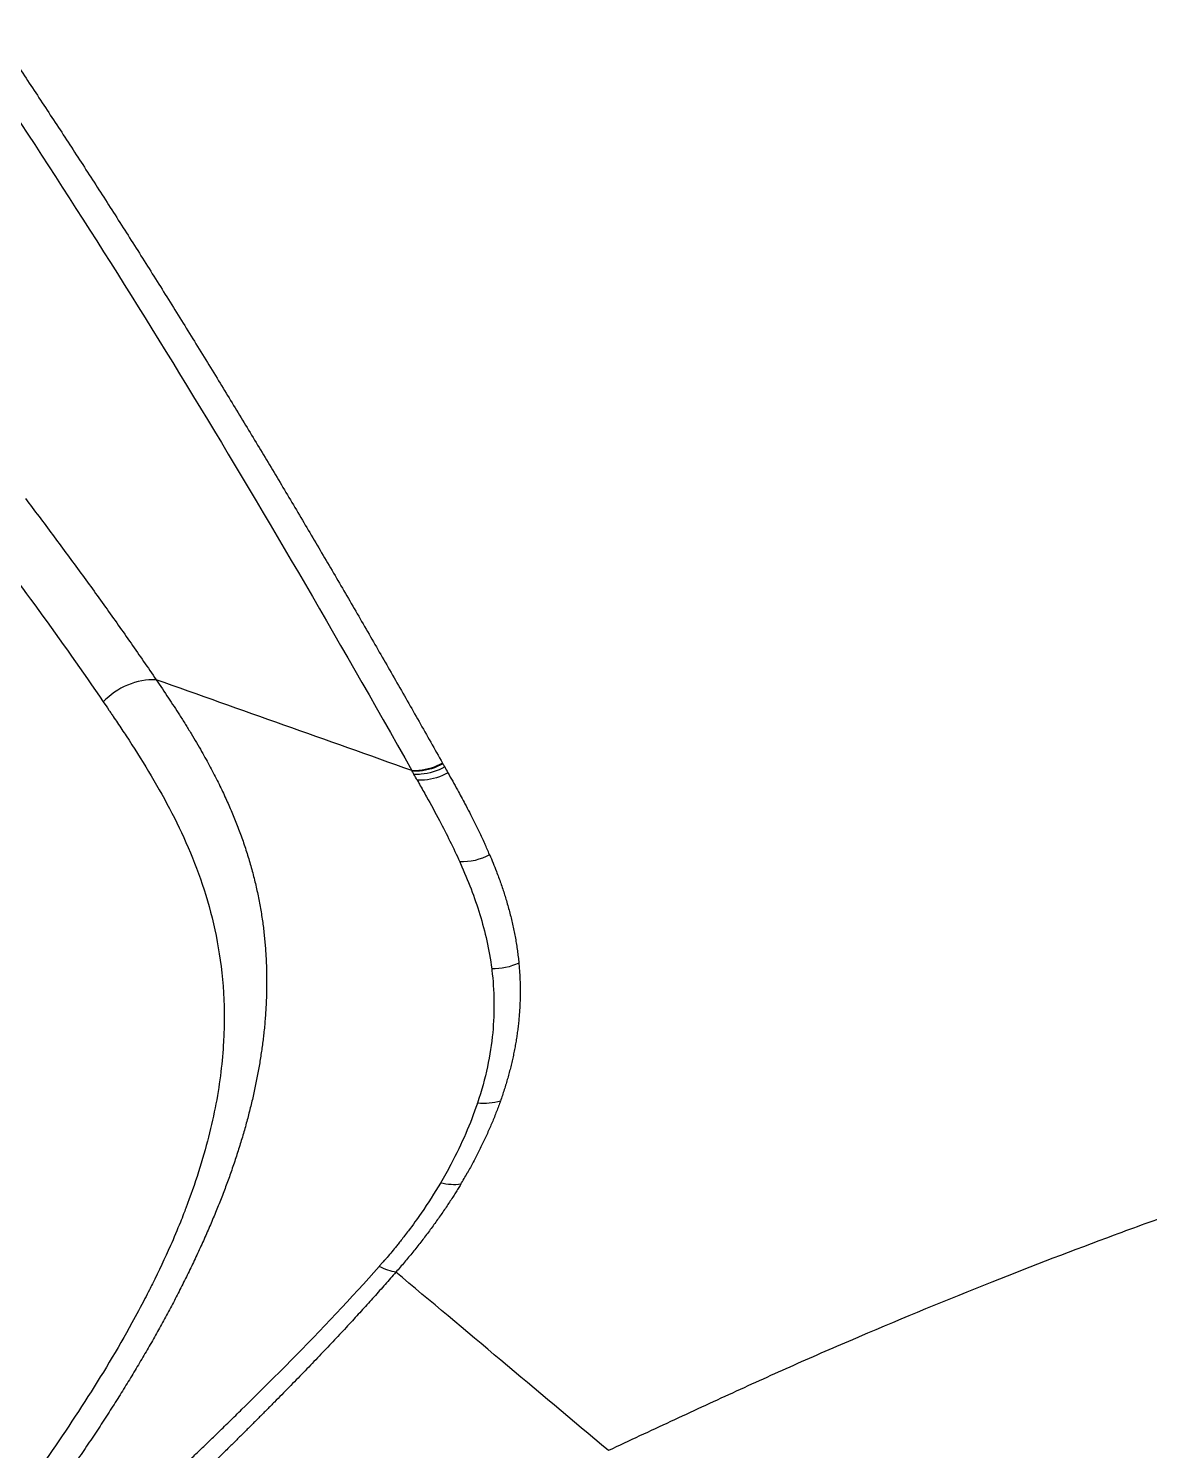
# Model space of a CAD drawing. Extents: x -50 to 28, y -10 to 124.
# Drawn here: x -36.452 to -32.928, y 67.093 to 71.561 of the extents above; entities that cross this region are included whole.
import ezdxf

# ---------------------------------------------------------------- set-up
doc = ezdxf.new("R2010")
doc.units = 0
doc.header["$MEASUREMENT"] = 0
doc.layers.add('GEOMETRY', color=2, linetype='Continuous', lineweight=25)

# ---------------------------------------------------------------- blocks, each defined once
blk = doc.blocks.new('2026 EXCURSION-ENTICE')
at = {"layer": 'GEOMETRY'}
for p, q in [((-23.6688, -9.6742), (-23.6676, -9.6763)), ((-23.7641, -9.6999), (-23.7652, -9.6978))]:
    blk.add_line(p, q, dxfattribs=at)
at = {"layer": 'GEOMETRY', "flags": 128}
for points in [[(-23.4289, -10.3026), (-23.4287, -10.3049), (-23.4285, -10.3072)], [(-23.487, -10.7367), (-23.4875, -10.7382), (-23.488, -10.7396)]]:
    blk.add_lwpolyline(points, dxfattribs=at)
at = {"layer": 'GEOMETRY'}
for points, knots in [([(36.6428, -38.9849), (36.6428, -38.9538), (36.6428, -38.9209), (36.6428, -38.8518), (36.6428, -38.8157), (36.6428, -38.7044), (36.6428, -38.6259), (36.6429, -38.4716), (36.6429, -38.3959), (36.6429, -38.2918), (36.6429, -38.2586), (36.6429, -38.196), (36.6429, -38.1665), (36.643, -38.1112), (36.643, -38.0854), (36.643, -38.0366), (36.643, -38.0136), (36.643, -37.9686), (36.643, -37.9463), (36.643, -37.9016), (36.643, -37.8792), (36.643, -37.7674), (36.6431, -37.6779), (36.6431, -37.2302), (36.643, -36.8711), (36.6425, -36.1483), (36.642, -35.7846), (36.6407, -35.0531), (36.6397, -34.6853), (36.6362, -33.5784), (36.6327, -32.8363), (36.6258, -31.7329), (36.6232, -31.3667), (36.6174, -30.6389), (36.6143, -30.2773), (36.6073, -29.5579), (36.6036, -29.2001), (36.5954, -28.4845), (36.5909, -28.1267), (36.5766, -27.0538), (36.5657, -26.3392), (36.5282, -24.1982), (36.497, -22.7741), (36.4381, -20.634), (36.4164, -19.92), (36.3801, -18.8478), (36.3674, -18.4902), (36.3408, -17.775), (36.3267, -17.4174), (36.2972, -16.7019), (36.2818, -16.3439), (36.2492, -15.6276), (36.2321, -15.2693), (36.1961, -14.5528), (36.1772, -14.1946), (36.1373, -13.4788), (36.1163, -13.1213), (36.0491, -12.0493), (35.9987, -11.335), (35.8805, -9.9073), (35.8128, -9.1939), (35.7232, -8.3929), (35.713, -8.3039), (35.6975, -8.1705), (35.6923, -8.1261), (35.6818, -8.0371), (35.6765, -7.9925), (35.665, -7.9028), (35.6586, -7.8577), (35.6448, -7.7684), (35.6373, -7.7241), (35.6214, -7.6359), (35.6129, -7.5919), (35.5946, -7.5036), (35.5849, -7.4593), (35.4923, -7.0621), (35.374, -6.7174), (35.0708, -6.0592), (34.8858, -5.7456), (34.4563, -5.1619), (34.2117, -4.8918), (33.673, -4.4064), (33.379, -4.1911), (32.7534, -3.8241), (32.4219, -3.6725), (31.9069, -3.4974), (31.7324, -3.4478), (31.4674, -3.3867), (31.3785, -3.3686), (31.2447, -3.3449), (31.1999, -3.3375), (31.1102, -3.3239), (31.0652, -3.3177), (30.9981, -3.3092), (30.9757, -3.3065), (30.9311, -3.3012), (30.9089, -3.2986), (30.8644, -3.2933), (30.842, -3.2907), (30.7963, -3.2853), (30.7731, -3.2826), (30.702, -3.2744), (30.6528, -3.2687), (30.5544, -3.2576), (30.5054, -3.2521), (30.4346, -3.2442), (30.4114, -3.2416), (30.3659, -3.2366), (30.3436, -3.2342), (30.2768, -3.2269), (30.2323, -3.2221), (30.0987, -3.2078), (30.0097, -3.1985), (29.208, -3.1159), (28.4943, -3.0535), (27.0663, -2.9444), (26.3519, -2.8976), (25.4585, -2.8452), (25.2798, -2.835), (24.9224, -2.8152), (24.7437, -2.8055), (24.2082, -2.7773), (23.8523, -2.7596), (23.1438, -2.7258), (22.7911, -2.7098), (22.0879, -2.6794), (21.7373, -2.665), (21.0356, -2.6375), (20.6844, -2.6244), (19.9793, -2.5993), (19.6253, -2.5873), (18.9141, -2.5644), (18.5568, -2.5535), (17.8413, -2.5327), (17.4836, -2.5228), (16.41, -2.4947), (15.6939, -2.4779), (14.2607, -2.4478), (13.5436, -2.4345), (12.1094, -2.4109), (11.3923, -2.4007), (9.9589, -2.3829), (9.2426, -2.3754), (8.1688, -2.366), (7.8109, -2.3632), (7.2742, -2.3594), (7.0952, -2.3582), (6.734, -2.3559), (6.5517, -2.3549), (6.1823, -2.3529), (5.9953, -2.3519), (5.6165, -2.3502), (5.4248, -2.3494), (4.8447, -2.3471), (4.4512, -2.3459), (3.8632, -2.3443), (3.6676, -2.3438), (3.2794, -2.343), (3.0868, -2.3426), (2.7059, -2.3419), (2.5177, -2.3416), (2.1461, -2.3411), (1.9627, -2.3408), (1.5999, -2.3404), (1.4204, -2.3403), (1.0624, -2.34), (0.8835, -2.3399), (0.3468, -2.3397), (-0.0111, -2.3396), (-1.0845, -2.3399), (-1.8002, -2.3405), (-3.2315, -2.3427), (-3.9472, -2.3443), (-5.3786, -2.3489), (-6.0943, -2.352), (-7.5257, -2.3608), (-8.2412, -2.3663), (-9.6738, -2.3799), (-10.391, -2.3879), (-11.827, -2.4068), (-12.5458, -2.4177), (-13.983, -2.4426), (-14.7013, -2.4566), (-16.1362, -2.4882), (-16.8526, -2.5057), (-17.7473, -2.5302), (-17.9261, -2.5352), (-18.2839, -2.5455), (-18.4628, -2.5508), (-18.999, -2.5671), (-19.3554, -2.5785), (-20.0636, -2.6022), (-20.4155, -2.6146), (-21.1159, -2.6406), (-21.4645, -2.6541), (-22.1614, -2.6825), (-22.5098, -2.6974), (-23.2094, -2.7289), (-23.5607, -2.7454), (-24.2677, -2.7804), (-24.6234, -2.7989), (-25.1589, -2.8282), (-25.3376, -2.8382), (-25.695, -2.8589), (-25.8737, -2.8696), (-26.4099, -2.9025), (-26.7676, -2.9259), (-27.4834, -2.9761), (-27.8414, -3.0029), (-28.5569, -3.0608), (-28.9143, -3.0919), (-29.4497, -3.1421), (-29.6281, -3.1595), (-29.8954, -3.1866), (-29.9845, -3.1958), (-30.1181, -3.2099), (-30.1626, -3.2146), (-30.2294, -3.2218), (-30.2518, -3.2242), (-30.2974, -3.2291), (-30.3205, -3.2317), (-30.3913, -3.2394), (-30.4403, -3.2448), (-30.5396, -3.2559), (-30.5898, -3.2616), (-30.6878, -3.2727), (-30.7354, -3.2782), (-30.8272, -3.2889), (-30.8713, -3.2941), (-30.938, -3.302), (-30.9602, -3.3046), (-31.0049, -3.3101), (-31.0274, -3.3129), (-31.0947, -3.3217), (-31.1396, -3.3282), (-31.274, -3.3493), (-31.3632, -3.3657), (-31.8068, -3.4586), (-32.154, -3.5691), (-32.8192, -3.8576), (-33.1371, -4.0356), (-33.7306, -4.4522), (-34.0061, -4.6908), (-34.5034, -5.2184), (-34.7251, -5.5074), (-35.1057, -6.1243), (-35.2647, -6.4521), (-35.4513, -6.9629), (-35.5048, -7.1361), (-35.5721, -7.4008), (-35.5923, -7.4898), (-35.6191, -7.6236), (-35.6274, -7.6682), (-35.6391, -7.7352), (-35.6429, -7.7576), (-35.6501, -7.8023), (-35.6536, -7.8248), (-35.6601, -7.8689), (-35.6632, -7.8904), (-35.669, -7.9335), (-35.6718, -7.9552), (-35.6773, -7.9995), (-35.68, -8.022), (-35.6853, -8.0666), (-35.6879, -8.0888), (-35.701, -8.1998), (-35.7113, -8.2888), (-35.7416, -8.5557), (-35.7611, -8.7338), (-35.8548, -9.6244), (-35.9185, -10.3381), (-36.0299, -11.7663), (-36.0776, -12.4807), (-36.163, -13.9102), (-36.2007, -14.6252), (-36.2697, -16.0552), (-36.3009, -16.7704), (-36.3576, -18.2009), (-36.3831, -18.9162), (-36.4295, -20.3451), (-36.4503, -21.0586), (-36.488, -22.4845), (-36.5049, -23.1969), (-36.5351, -24.6223), (-36.5485, -25.3353), (-36.5723, -26.7631), (-36.5827, -27.478), (-36.5939, -28.3724), (-36.5961, -28.5513), (-36.6003, -28.9091), (-36.6023, -29.088), (-36.608, -29.6253), (-36.6116, -29.9845), (-36.618, -30.7077), (-36.621, -31.0717), (-36.6263, -31.8041), (-36.6286, -32.1726), (-36.6349, -33.2816), (-36.6379, -34.0258), (-36.6409, -35.1326), (-36.6416, -35.4999), (-36.6426, -36.2298), (-36.6429, -36.5923), (-36.6431, -37.3131), (-36.6431, -37.6713), (-36.643, -38.0739), (-36.643, -38.1187), (-36.643, -38.2079), (-36.6429, -38.2521), (-36.6429, -38.3384), (-36.6429, -38.3806), (-36.6429, -38.4626), (-36.6429, -38.5024), (-36.6428, -38.6188), (-36.6428, -38.6921), (-36.6428, -38.8373), (-36.6428, -38.9094), (-36.6428, -38.9849)], [0, 0, 0, 0, 0.000488, 0.000488, 0.000977, 0.000977, 0.001953, 0.001953, 0.00293, 0.00293, 0.003418, 0.003418, 0.003906, 0.003906, 0.004395, 0.004395, 0.004883, 0.004883, 0.005371, 0.005371, 0.005859, 0.005859, 0.007813, 0.007813, 0.015625, 0.015625, 0.023438, 0.023438, 0.03125, 0.03125, 0.046875, 0.046875, 0.054688, 0.054688, 0.0625, 0.0625, 0.070313, 0.070313, 0.078125, 0.078125, 0.09375, 0.09375, 0.125, 0.125, 0.140625, 0.140625, 0.148438, 0.148438, 0.15625, 0.15625, 0.164063, 0.164063, 0.171875, 0.171875, 0.179688, 0.179688, 0.1875, 0.1875, 0.203125, 0.203125, 0.21875, 0.21875, 0.220703, 0.220703, 0.22168, 0.22168, 0.222656, 0.222656, 0.223633, 0.223633, 0.224609, 0.224609, 0.225586, 0.225586, 0.226563, 0.226563, 0.234375, 0.234375, 0.242188, 0.242188, 0.25, 0.25, 0.257813, 0.257813, 0.265625, 0.265625, 0.269531, 0.269531, 0.271484, 0.271484, 0.272461, 0.272461, 0.273438, 0.273438, 0.273926, 0.273926, 0.274414, 0.274414, 0.274902, 0.274902, 0.275391, 0.275391, 0.276367, 0.276367, 0.277344, 0.277344, 0.277832, 0.277832, 0.27832, 0.27832, 0.279297, 0.279297, 0.28125, 0.28125, 0.296875, 0.296875, 0.3125, 0.3125, 0.316406, 0.316406, 0.320313, 0.320313, 0.328125, 0.328125, 0.335938, 0.335938, 0.34375, 0.34375, 0.351563, 0.351563, 0.359375, 0.359375, 0.367188, 0.367188, 0.375, 0.375, 0.390625, 0.390625, 0.40625, 0.40625, 0.421875, 0.421875, 0.4375, 0.4375, 0.445313, 0.445313, 0.449219, 0.449219, 0.453125, 0.453125, 0.457031, 0.457031, 0.460938, 0.460938, 0.46875, 0.46875, 0.472656, 0.472656, 0.476563, 0.476563, 0.480469, 0.480469, 0.484375, 0.484375, 0.488281, 0.488281, 0.492188, 0.492188, 0.5, 0.5, 0.515625, 0.515625, 0.53125, 0.53125, 0.546875, 0.546875, 0.5625, 0.5625, 0.578125, 0.578125, 0.59375, 0.59375, 0.609375, 0.609375, 0.625, 0.625, 0.628906, 0.628906, 0.632813, 0.632813, 0.640625, 0.640625, 0.648438, 0.648438, 0.65625, 0.65625, 0.664063, 0.664063, 0.671875, 0.671875, 0.679688, 0.679688, 0.683594, 0.683594, 0.6875, 0.6875, 0.695313, 0.695313, 0.703125, 0.703125, 0.710938, 0.710938, 0.714844, 0.714844, 0.716797, 0.716797, 0.717773, 0.717773, 0.718262, 0.718262, 0.71875, 0.71875, 0.719727, 0.719727, 0.720703, 0.720703, 0.72168, 0.72168, 0.722656, 0.722656, 0.723145, 0.723145, 0.723633, 0.723633, 0.724609, 0.724609, 0.726563, 0.726563, 0.734375, 0.734375, 0.742188, 0.742188, 0.75, 0.75, 0.757813, 0.757813, 0.765625, 0.765625, 0.769531, 0.769531, 0.771484, 0.771484, 0.772461, 0.772461, 0.772949, 0.772949, 0.773438, 0.773438, 0.773926, 0.773926, 0.774414, 0.774414, 0.774902, 0.774902, 0.775391, 0.775391, 0.777344, 0.777344, 0.78125, 0.78125, 0.796875, 0.796875, 0.8125, 0.8125, 0.828125, 0.828125, 0.84375, 0.84375, 0.859375, 0.859375, 0.875, 0.875, 0.890625, 0.890625, 0.90625, 0.90625, 0.921875, 0.921875, 0.925781, 0.925781, 0.929688, 0.929688, 0.9375, 0.9375, 0.945313, 0.945313, 0.953125, 0.953125, 0.96875, 0.96875, 0.976563, 0.976563, 0.984375, 0.984375, 0.992188, 0.992188, 0.993164, 0.993164, 0.994141, 0.994141, 0.995117, 0.995117, 0.996094, 0.996094, 0.998047, 0.998047, 1, 1, 1, 1]), ([(-25.0696, -7.385), (-25.056, -7.4052), (-25.0288, -7.4457), (-24.988, -7.5068), (-24.9472, -7.5682), (-24.9065, -7.63), (-24.8657, -7.6921), (-24.825, -7.7546), (-24.7843, -7.8174), (-24.7436, -7.8805), (-24.7029, -7.944), (-24.6622, -8.0078), (-24.6216, -8.072), (-24.5809, -8.1366), (-24.5402, -8.2015), (-24.4995, -8.2668), (-24.4588, -8.3324), (-24.4181, -8.3984), (-24.3909, -8.4428), (-24.3774, -8.465)], [0, 0, 0, 0, 0.059373, 0.118676, 0.177909, 0.237074, 0.296169, 0.355195, 0.414153, 0.473042, 0.531863, 0.590616, 0.649301, 0.707918, 0.766468, 0.824951, 0.883367, 0.941717, 1, 1, 1, 1]), ([(-24.3774, -8.465), (-24.3648, -8.4856), (-24.3396, -8.5268), (-24.3018, -8.589), (-24.2641, -8.6513), (-24.2265, -8.7139), (-24.1889, -8.7766), (-24.1514, -8.8395), (-24.114, -8.9026), (-24.0766, -8.9659), (-24.0393, -9.0294), (-24.002, -9.093), (-23.9648, -9.1569), (-23.9276, -9.2209), (-23.8905, -9.2851), (-23.8535, -9.3495), (-23.8165, -9.414), (-23.7795, -9.4788), (-23.7426, -9.5437), (-23.7057, -9.6087), (-23.6811, -9.6524), (-23.6688, -9.6742)], [0, 0, 0, 0, 0.0542298, 0.1082805, 0.1621523, 0.2158455, 0.2693604, 0.3226973, 0.3758564, 0.428838, 0.4816424, 0.5342698, 0.5867207, 0.6389951, 0.6910934, 0.7430159, 0.7947627, 0.8463342, 0.8977307, 0.9489524, 1, 1, 1, 1]), ([(-24.9799, -8.8431), (-24.9656, -8.862), (-24.9369, -8.8996), (-24.8944, -8.9563), (-24.8522, -9.0131), (-24.8105, -9.0699), (-24.7692, -9.1268), (-24.7282, -9.1838), (-24.6878, -9.2408), (-24.6477, -9.2979), (-24.608, -9.355), (-24.5818, -9.3933), (-24.5688, -9.4124)], [0, 0, 0, 0, 0.101705, 0.203032, 0.30398, 0.40455, 0.50474, 0.604552, 0.703984, 0.803036, 0.901708, 1, 1, 1, 1]), ([(-24.5688, -9.4124), (-24.5987, -9.4112), (-24.6297, -9.417), (-24.6871, -9.4411), (-24.7136, -9.4595), (-24.7348, -9.4823)], [0, 0, 0, 0, 0.5, 0.5, 1, 1, 1, 1]), ([(-24.5688, -9.4124), (-24.5558, -9.4315), (-24.5309, -9.4681), (-24.5069, -9.5053), (-24.4955, -9.523)], [0, 0, 0, 0, 0.523181, 1, 1, 1, 1]), ([(-24.7174, -9.5077), (-24.7152, -9.511), (-24.7129, -9.5144), (-24.7083, -9.5212), (-24.7014, -9.5313), (-24.6855, -9.555), (-24.6719, -9.5754), (-24.6629, -9.5891)], [0, 0, 0, 0, 0.125, 0.125, 0.25, 0.5, 1, 1, 1, 1]), ([(-24.4955, -9.523), (-24.4892, -9.5328), (-24.4769, -9.5523), (-24.4591, -9.5814), (-24.442, -9.6098), (-24.4311, -9.6288), (-24.4258, -9.6381)], [0, 0, 0, 0, 0.260666, 0.514225, 0.76067, 1, 1, 1, 1]), ([(-24.4258, -9.6381), (-24.4212, -9.6463), (-24.4121, -9.6624), (-24.3989, -9.6867), (-24.3862, -9.7108), (-24.3741, -9.7346), (-24.3664, -9.7505), (-24.3626, -9.7584)], [0, 0, 0, 0, 0.2081178, 0.4121752, 0.612173, 0.8081134, 1, 1, 1, 1]), ([(-23.6518, -9.7046), (-23.6417, -9.7226), (-23.6236, -9.755), (-23.6059, -9.7878), (-23.5981, -9.8023)], [0, 0, 0, 0, 0.558031, 1, 1, 1, 1]), ([(-24.3626, -9.7584), (-24.3592, -9.7655), (-24.3524, -9.7798), (-24.3427, -9.8013), (-24.3333, -9.8227), (-24.3243, -9.8441), (-24.3157, -9.8655), (-24.3103, -9.8798), (-24.3076, -9.8869)], [0, 0, 0, 0, 0.172153, 0.342106, 0.509864, 0.675429, 0.838806, 1, 1, 1, 1]), ([(-23.5981, -9.8023), (-23.5935, -9.8112), (-23.5843, -9.8286), (-23.5711, -9.8545), (-23.5586, -9.8797), (-23.5469, -9.904), (-23.5395, -9.9201), (-23.5358, -9.928)], [0, 0, 0, 0, 0.2156, 0.423394, 0.623386, 0.815586, 1, 1, 1, 1]), ([(-24.3076, -9.8869), (-24.3049, -9.8943), (-24.2995, -9.9088), (-24.2918, -9.9309), (-24.2846, -9.953), (-24.2777, -9.9751), (-24.2713, -9.9973), (-24.2652, -10.0195), (-24.2595, -10.0417), (-24.2543, -10.0639), (-24.2494, -10.0861), (-24.2449, -10.1084), (-24.2409, -10.1307), (-24.2371, -10.1531), (-24.235, -10.1681), (-24.2339, -10.1756)], [0, 0, 0, 0, 0.08235, 0.163781, 0.244296, 0.323897, 0.40259, 0.480379, 0.557267, 0.633261, 0.708365, 0.782584, 0.855926, 0.928396, 1, 1, 1, 1]), ([(-23.5208, -9.9621), (-23.517, -9.971), (-23.5097, -9.9883), (-23.5028, -10.006), (-23.4994, -10.0147)], [0, 0, 0, 0, 0.508054, 1, 1, 1, 1]), ([(-23.4994, -10.0147), (-23.4971, -10.0209), (-23.4924, -10.0332), (-23.4858, -10.0517), (-23.4795, -10.0701), (-23.4735, -10.0883), (-23.4698, -10.1005), (-23.468, -10.1065)], [0, 0, 0, 0, 0.2066439, 0.409955, 0.609944, 0.8066218, 1, 1, 1, 1]), ([(-23.468, -10.1065), (-23.466, -10.1131), (-23.4622, -10.1262), (-23.4569, -10.146), (-23.4519, -10.1657), (-23.4474, -10.1854), (-23.4433, -10.205), (-23.4396, -10.2246), (-23.4363, -10.2442), (-23.4334, -10.2637), (-23.4309, -10.2831), (-23.4295, -10.2962), (-23.4289, -10.3026)], [0, 0, 0, 0, 0.106132, 0.210875, 0.314239, 0.416233, 0.516866, 0.616149, 0.714092, 0.810708, 0.906006, 1, 1, 1, 1]), ([(-24.2339, -10.1756), (-24.233, -10.1826), (-24.2311, -10.1966), (-24.2287, -10.2179), (-24.2267, -10.2392), (-24.2249, -10.2606), (-24.2235, -10.2821), (-24.2225, -10.3037), (-24.2218, -10.3254), (-24.2214, -10.3471), (-24.2214, -10.3689), (-24.2217, -10.3908), (-24.2223, -10.4128), (-24.2233, -10.4349), (-24.2246, -10.457), (-24.2262, -10.4792), (-24.2281, -10.5015), (-24.2297, -10.5165), (-24.2305, -10.524)], [0, 0, 0, 0, 0.06652, 0.132472, 0.197864, 0.2627, 0.326988, 0.390734, 0.453945, 0.516627, 0.578789, 0.640437, 0.70158, 0.762225, 0.822381, 0.882056, 0.94126, 1, 1, 1, 1]), ([(-23.4285, -10.3072), (-23.4279, -10.3131), (-23.4269, -10.3249), (-23.4258, -10.3426), (-23.4251, -10.3604), (-23.4246, -10.3782), (-23.4245, -10.396), (-23.4248, -10.4079), (-23.4249, -10.4139)], [0, 0, 0, 0, 0.1708728, 0.3400342, 0.5075053, 0.6733082, 0.8374653, 1, 1, 1, 1]), ([(-23.4249, -10.4139), (-23.425, -10.4198), (-23.4254, -10.4316), (-23.4264, -10.4494), (-23.4276, -10.4673), (-23.4293, -10.4853), (-23.4312, -10.5033), (-23.4328, -10.5154), (-23.4336, -10.5214)], [0, 0, 0, 0, 0.169649, 0.338068, 0.505286, 0.671328, 0.836224, 1, 1, 1, 1]), ([(-24.2305, -10.524), (-24.2313, -10.5307), (-24.2328, -10.5442), (-24.2355, -10.5647), (-24.2384, -10.5852), (-24.2416, -10.6058), (-24.245, -10.6265), (-24.2488, -10.6473), (-24.2528, -10.6682), (-24.2571, -10.6892), (-24.2616, -10.7102), (-24.2664, -10.7314), (-24.2715, -10.7526), (-24.2769, -10.774), (-24.2825, -10.7954), (-24.2884, -10.8169), (-24.2945, -10.8385), (-24.301, -10.8602), (-24.3077, -10.882), (-24.3146, -10.9038), (-24.3218, -10.9257), (-24.3269, -10.9404), (-24.3294, -10.9478)], [0, 0, 0, 0, 0.0522091, 0.1041407, 0.1558018, 0.2071994, 0.2583409, 0.3092335, 0.3598847, 0.4103023, 0.4604939, 0.5104673, 0.5602305, 0.6097916, 0.6591588, 0.7083402, 0.7573442, 0.8061792, 0.8548538, 0.9033763, 0.9517555, 1, 1, 1, 1]), ([(-23.4336, -10.5214), (-23.4345, -10.5273), (-23.4361, -10.5391), (-23.4391, -10.5569), (-23.4424, -10.5747), (-23.446, -10.5925), (-23.4499, -10.6104), (-23.4542, -10.6283), (-23.4588, -10.6462), (-23.4638, -10.6642), (-23.469, -10.6823), (-23.4747, -10.7003), (-23.4806, -10.7185), (-23.4849, -10.7306), (-23.487, -10.7367)], [0, 0, 0, 0, 0.086662, 0.172661, 0.258013, 0.342736, 0.426847, 0.510362, 0.593301, 0.675682, 0.757522, 0.838842, 0.919662, 1, 1, 1, 1]), ([(-23.488, -10.7396), (-23.4901, -10.7453), (-23.4942, -10.7567), (-23.5007, -10.7737), (-23.5075, -10.7908), (-23.5146, -10.8079), (-23.522, -10.825), (-23.5296, -10.8421), (-23.5375, -10.8593), (-23.5457, -10.8764), (-23.5541, -10.8936), (-23.5629, -10.9107), (-23.5719, -10.9279), (-23.5812, -10.9451), (-23.5876, -10.9566), (-23.5908, -10.9623)], [0, 0, 0, 0, 0.079759, 0.158979, 0.237675, 0.315867, 0.393572, 0.47081, 0.547599, 0.623959, 0.69991, 0.77547, 0.850659, 0.925496, 1, 1, 1, 1]), ([(-24.3294, -10.9478), (-24.3318, -10.9548), (-24.3367, -10.9688), (-24.3444, -10.99), (-24.3523, -11.0112), (-24.3605, -11.0327), (-24.369, -11.0543), (-24.3777, -11.076), (-24.3867, -11.0979), (-24.396, -11.1199), (-24.4055, -11.1421), (-24.4153, -11.1644), (-24.4221, -11.1793), (-24.4254, -11.1868)], [0, 0, 0, 0, 0.090208, 0.180508, 0.270917, 0.36145, 0.452123, 0.542953, 0.633955, 0.725145, 0.816539, 0.908152, 1, 1, 1, 1]), ([(-23.6116, -10.998), (-23.6143, -11.0024), (-23.6197, -11.0113), (-23.6281, -11.0249), (-23.6339, -11.034), (-23.6368, -11.0385)], [0, 0, 0, 0, 0.328592, 0.661906, 1, 1, 1, 1]), ([(-23.6368, -11.0385), (-23.6401, -11.0437), (-23.6468, -11.0541), (-23.6572, -11.0698), (-23.6678, -11.0854), (-23.6787, -11.1011), (-23.6899, -11.1168), (-23.7013, -11.1325), (-23.7129, -11.1482), (-23.7249, -11.164), (-23.737, -11.1797), (-23.7454, -11.1903), (-23.7495, -11.1955)], [0, 0, 0, 0, 0.100001, 0.199934, 0.299824, 0.399695, 0.499576, 0.59949, 0.699463, 0.799522, 0.899693, 1, 1, 1, 1]), ([(-23.7757, -11.1439), (-23.7797, -11.1492), (-23.7872, -11.1591), (-23.7981, -11.1731), (-23.8078, -11.1853), (-23.8139, -11.1929), (-23.8167, -11.1964)], [0, 0, 0, 0, 0.300322, 0.567069, 0.800282, 1, 1, 1, 1]), ([(-24.4254, -11.1868), (-24.4289, -11.1943), (-24.4357, -11.2093), (-24.4463, -11.232), (-24.4571, -11.2547), (-24.4681, -11.2774), (-24.4794, -11.3002), (-24.4909, -11.3231), (-24.5026, -11.346), (-24.5145, -11.369), (-24.5267, -11.392), (-24.5391, -11.4151), (-24.5476, -11.4305), (-24.5518, -11.4382)], [0, 0, 0, 0, 0.090974, 0.181893, 0.272772, 0.363625, 0.454466, 0.545307, 0.636164, 0.727048, 0.817974, 0.908953, 1, 1, 1, 1]), ([(-23.8167, -11.1964), (-23.8216, -11.2024), (-23.8315, -11.2144), (-23.8418, -11.2263), (-23.8469, -11.2323)], [0, 0, 0, 0, 0.499914, 1, 1, 1, 1]), ([(-23.7495, -11.1955), (-23.7538, -11.2008), (-23.7622, -11.2113), (-23.7751, -11.227), (-23.7882, -11.2427), (-23.8016, -11.2584), (-23.8107, -11.2689), (-23.8152, -11.2741)], [0, 0, 0, 0, 0.200412, 0.400567, 0.600516, 0.80031, 1, 1, 1, 1]), ([(-23.8528, -11.239), (-23.8556, -11.2421), (-23.8607, -11.2479), (-23.8658, -11.2537), (-23.8682, -11.2564)], [0, 0, 0, 0, 0.5414124, 1, 1, 1, 1]), ([(-23.8152, -11.2741), (-23.8208, -11.2805), (-23.832, -11.2933), (-23.849, -11.3127), (-23.8663, -11.3322), (-23.8839, -11.3519), (-23.9017, -11.3717), (-23.9198, -11.3916), (-23.9381, -11.4116), (-23.9505, -11.4251), (-23.9567, -11.4318)], [0, 0, 0, 0, 0.122719, 0.246043, 0.369994, 0.494598, 0.619877, 0.745855, 0.872555, 1, 1, 1, 1]), ([(-24.5518, -11.4382), (-24.556, -11.4458), (-24.5644, -11.4609), (-24.5773, -11.4838), (-24.5904, -11.5068), (-24.6038, -11.5299), (-24.6175, -11.5532), (-24.6314, -11.5766), (-24.6456, -11.6001), (-24.66, -11.6238), (-24.6747, -11.6476), (-24.6897, -11.6715), (-24.6998, -11.6874), (-24.7049, -11.6955)], [0, 0, 0, 0, 0.08852, 0.177484, 0.266904, 0.356793, 0.44716, 0.538017, 0.629374, 0.721241, 0.813629, 0.906545, 1, 1, 1, 1]), ([(-23.9567, -11.4318), (-23.9635, -11.4391), (-23.9771, -11.4538), (-23.9978, -11.476), (-24.0188, -11.4983), (-24.0401, -11.5208), (-24.0618, -11.5435), (-24.0838, -11.5664), (-24.106, -11.5895), (-24.1286, -11.6127), (-24.1438, -11.6283), (-24.1515, -11.6361)], [0, 0, 0, 0, 0.107763, 0.216314, 0.325674, 0.435865, 0.546908, 0.658823, 0.771631, 0.88535, 1, 1, 1, 1]), ([(-22.3682, -11.481), (-22.4012, -11.4951), (-22.4341, -11.5094), (-22.5, -11.5381), (-22.533, -11.5526), (-22.5978, -11.5814), (-22.6296, -11.5957), (-22.6931, -11.6244), (-22.725, -11.6389), (-22.7575, -11.6538)], [0, 0, 0, 0, 0.25, 0.25, 0.5, 0.5, 0.75, 0.75, 1, 1, 1, 1]), ([(-24.1515, -11.6361), (-24.159, -11.6438), (-24.1741, -11.6591), (-24.1969, -11.6823), (-24.2201, -11.7057), (-24.2436, -11.7292), (-24.2673, -11.753), (-24.2914, -11.7769), (-24.3157, -11.8011), (-24.3321, -11.8172), (-24.3403, -11.8254)], [0, 0, 0, 0, 0.121277, 0.243586, 0.366943, 0.491364, 0.616866, 0.743463, 0.87117, 1, 1, 1, 1]), ([(-22.7575, -11.6538), (-22.7894, -11.6684), (-22.8218, -11.6834), (-22.8867, -11.7134), (-22.9192, -11.7284), (-23.0168, -11.7737), (-23.0817, -11.804), (-23.1472, -11.8346)], [0, 0, 0, 0, 0.25, 0.25, 0.5, 0.5, 1, 1, 1, 1]), ([(-24.7049, -11.6954), (-24.7102, -11.7037), (-24.7208, -11.7203), (-24.737, -11.7452), (-24.7535, -11.7704), (-24.7703, -11.7958), (-24.7874, -11.8215), (-24.8049, -11.8473), (-24.8228, -11.8734), (-24.8409, -11.8997), (-24.8594, -11.9262), (-24.8719, -11.944), (-24.8781, -11.9529)], [0, 0, 0, 0, 0.095619, 0.192189, 0.289718, 0.388217, 0.487692, 0.588154, 0.689609, 0.792064, 0.895526, 1, 1, 1, 1]), ([(-24.379, -11.7828), (-24.3722, -11.7762), (-24.3586, -11.7631), (-24.3385, -11.7434), (-24.3186, -11.7241), (-24.3055, -11.7112), (-24.299, -11.7048)], [0, 0, 0, 0, 0.2546535, 0.5061956, 0.7546397, 1, 1, 1, 1]), ([(-24.461, -11.8619), (-24.4517, -11.853), (-24.4332, -11.8352), (-24.4059, -11.8089), (-24.3879, -11.7915), (-24.379, -11.7828)], [0, 0, 0, 0, 0.339678, 0.673002, 1, 1, 1, 1]), ([(-24.3403, -11.8254), (-24.3493, -11.8342), (-24.3673, -11.852), (-24.3947, -11.8788), (-24.4225, -11.906), (-24.4507, -11.9335), (-24.4794, -11.9614), (-24.5086, -11.9897), (-24.5282, -12.0087), (-24.538, -12.0183)], [0, 0, 0, 0, 0.137052, 0.276005, 0.41688, 0.559698, 0.704478, 0.85124, 1, 1, 1, 1])]:
    blk.add_open_spline(points, degree=3, knots=knots, dxfattribs=at)
for points in [[(-25.1664, -7.4056), (-24.9362, -7.7468), (-24.7058, -8.1062), (-24.4731, -8.4872)], [(-24.4731, -8.4872), (-24.2404, -8.8681), (-24.0052, -9.2706), (-23.7652, -9.6978)], [(-25.1468, -8.9144), (-25.005, -9.0995), (-24.8675, -9.2887), (-24.7348, -9.4823)], [(-23.7652, -9.6978), (-24.0335, -9.6024), (-24.3013, -9.5072), (-24.5688, -9.4124)], [(-24.7348, -9.4823), (-24.7289, -9.491), (-24.7234, -9.4989), (-24.7174, -9.5077)], [(-24.6629, -9.5891), (-24.6389, -9.6257), (-24.6154, -9.6627), (-24.5926, -9.7005)], [(-23.6688, -9.6742), (-23.6915, -9.6872), (-23.7171, -9.6953), (-23.7427, -9.6974)], [(-23.6676, -9.6763), (-23.6903, -9.6893), (-23.7159, -9.6974), (-23.7415, -9.6995)], [(-23.6619, -9.6864), (-23.6847, -9.6994), (-23.7102, -9.7075), (-23.7358, -9.7096)], [(-23.6676, -9.6763), (-23.6657, -9.6796), (-23.6638, -9.683), (-23.6619, -9.6864)], [(-23.6619, -9.6864), (-23.6586, -9.6924), (-23.6552, -9.6985), (-23.6518, -9.7046)], [(-24.5926, -9.7005), (-24.5699, -9.7383), (-24.5479, -9.777), (-24.527, -9.8168)], [(-23.7652, -9.6978), (-23.7578, -9.6982), (-23.7502, -9.6981), (-23.7427, -9.6975)], [(-23.7415, -9.6995), (-23.749, -9.7002), (-23.7566, -9.7003), (-23.7641, -9.6999)], [(-23.7584, -9.71), (-23.7603, -9.7066), (-23.7622, -9.7033), (-23.7641, -9.6999)], [(-23.7358, -9.7096), (-23.7434, -9.7103), (-23.7509, -9.7104), (-23.7584, -9.71)], [(-23.7481, -9.7282), (-23.7516, -9.7221), (-23.755, -9.7161), (-23.7584, -9.71)], [(-23.7257, -9.7278), (-23.7332, -9.7285), (-23.7407, -9.7286), (-23.7481, -9.7282)], [(-23.7481, -9.7282), (-23.7458, -9.7323), (-23.7435, -9.7364), (-23.7412, -9.7405)], [(-23.7412, -9.7405), (-23.7339, -9.7536), (-23.7265, -9.7668), (-23.7191, -9.7801)], [(-23.6518, -9.7046), (-23.6744, -9.7177), (-23.7001, -9.7257), (-23.7257, -9.7278)], [(-23.7191, -9.7801), (-23.7054, -9.8049), (-23.6917, -9.8299), (-23.6783, -9.8553)], [(-24.527, -9.8168), (-24.5061, -9.8566), (-24.4864, -9.8976), (-24.4681, -9.9401)], [(-23.6783, -9.8553), (-23.656, -9.8975), (-23.6344, -9.9405), (-23.6144, -9.9849)], [(-24.4681, -9.9401), (-24.4498, -9.9825), (-24.4331, -10.0265), (-24.4183, -10.0725)], [(-23.5208, -9.9622), (-23.5493, -9.9781), (-23.5824, -9.9861), (-23.6144, -9.9849)], [(-23.5208, -9.9622), (-23.5257, -9.9507), (-23.5307, -9.9393), (-23.5358, -9.928)], [(-23.6144, -9.9849), (-23.6136, -9.9867), (-23.6128, -9.9886), (-23.612, -9.9904)], [(-23.612, -9.9904), (-23.6004, -10.0164), (-23.5894, -10.0429), (-23.5791, -10.07)], [(-24.4183, -10.0725), (-24.4035, -10.1184), (-24.3907, -10.1663), (-24.3806, -10.2166)], [(-23.5791, -10.07), (-23.5692, -10.096), (-23.5599, -10.1225), (-23.5517, -10.1497)], [(-23.5517, -10.1497), (-23.535, -10.2039), (-23.522, -10.2606), (-23.5142, -10.3208)], [(-24.3806, -10.2166), (-24.3704, -10.2668), (-24.3628, -10.3194), (-24.3586, -10.375)], [(-23.4289, -10.3027), (-23.4549, -10.3153), (-23.4848, -10.3215), (-23.5142, -10.3208)], [(-23.5142, -10.3208), (-23.514, -10.3223), (-23.5138, -10.3238), (-23.5137, -10.3253)], [(-23.5137, -10.3253), (-23.5098, -10.3571), (-23.5075, -10.3898), (-23.507, -10.4237)], [(-24.3586, -10.375), (-24.3544, -10.4303), (-24.3535, -10.4886), (-24.357, -10.5503)], [(-23.507, -10.4237), (-23.5066, -10.4555), (-23.5079, -10.4883), (-23.5111, -10.5221)], [(-23.5111, -10.5221), (-23.5178, -10.5911), (-23.5327, -10.6647), (-23.5589, -10.7428)], [(-24.357, -10.5503), (-24.3603, -10.6117), (-24.368, -10.6764), (-24.3809, -10.7449)], [(-24.3809, -10.7449), (-24.3937, -10.8128), (-24.4117, -10.8843), (-24.4355, -10.9592)], [(-23.5599, -10.7457), (-23.5805, -10.8064), (-23.6078, -10.8701), (-23.6425, -10.9355)], [(-23.5589, -10.7428), (-23.5593, -10.7438), (-23.5596, -10.7447), (-23.5599, -10.7457)], [(-23.487, -10.7367), (-23.5088, -10.7435), (-23.5337, -10.7456), (-23.5589, -10.7428)], [(-23.6425, -10.9355), (-23.6527, -10.9549), (-23.6636, -10.9744), (-23.6752, -10.994)], [(-24.4355, -10.9592), (-24.4474, -10.9963), (-24.4606, -11.0342), (-24.4754, -11.0728)], [(-23.6116, -10.998), (-23.6045, -10.986), (-23.5975, -10.9741), (-23.5908, -10.9623)], [(-23.6752, -10.994), (-23.6937, -11.0254), (-23.714, -11.0572), (-23.736, -11.0889)], [(-23.6116, -10.998), (-23.6306, -11.0009), (-23.6526, -10.9994), (-23.6752, -10.994)], [(-24.4754, -11.0728), (-24.4777, -11.0789), (-24.48, -11.0851), (-24.4824, -11.0912)], [(-24.4926, -11.1169), (-24.5025, -11.1412), (-24.5129, -11.1659), (-24.5239, -11.1908)], [(-24.4824, -11.0912), (-24.4858, -11.0997), (-24.4892, -11.1083), (-24.4926, -11.1169)], [(-23.736, -11.0889), (-23.7487, -11.1073), (-23.7619, -11.1256), (-23.7757, -11.1439)], [(-21.3633, -11.0873), (-21.4284, -11.1106), (-21.4934, -11.1342), (-21.5582, -11.1581)], [(-21.5582, -11.1581), (-21.6869, -11.2057), (-21.8147, -11.2547), (-21.942, -11.3052)], [(-24.5239, -11.1908), (-24.5414, -11.2303), (-24.5603, -11.2704), (-24.5805, -11.311)], [(-23.8682, -11.2564), (-23.9541, -11.3536), (-24.0485, -11.4535), (-24.1482, -11.5546)], [(-23.8152, -11.2741), (-23.8306, -11.2722), (-23.8489, -11.2661), (-23.8682, -11.2564)], [(-23.8469, -11.2323), (-23.8489, -11.2345), (-23.8508, -11.2367), (-23.8528, -11.239)], [(-23.1472, -11.8346), (-23.3752, -11.6433), (-23.5977, -11.4565), (-23.8152, -11.2741)], [(-21.942, -11.3052), (-22.0814, -11.3605), (-22.2201, -11.4176), (-22.3589, -11.477)], [(-24.5901, -11.3301), (-24.5946, -11.339), (-24.5992, -11.348), (-24.6039, -11.3569)], [(-24.5805, -11.311), (-24.5837, -11.3173), (-24.5869, -11.3237), (-24.5901, -11.3301)], [(-24.6039, -11.3569), (-24.6171, -11.3824), (-24.6308, -11.408), (-24.645, -11.4337)], [(-24.645, -11.4337), (-24.6901, -11.5155), (-24.7399, -11.5982), (-24.793, -11.6808)], [(-22.3589, -11.477), (-22.362, -11.4784), (-22.3651, -11.4797), (-22.3682, -11.481)], [(-24.1482, -11.5546), (-24.1973, -11.6044), (-24.2477, -11.6545), (-24.299, -11.7049)], [(-24.793, -11.6808), (-24.8459, -11.763), (-24.9021, -11.8452), (-24.9605, -11.9269)]]:
    blk.add_open_spline(points, degree=3, dxfattribs=at)

msp = doc.modelspace()

# ---------------------------------------------------------------- block references
msp.add_blockref('2026 EXCURSION-ENTICE', (-11.4819, 78.9272))

doc.saveas('drawing.dxf')
